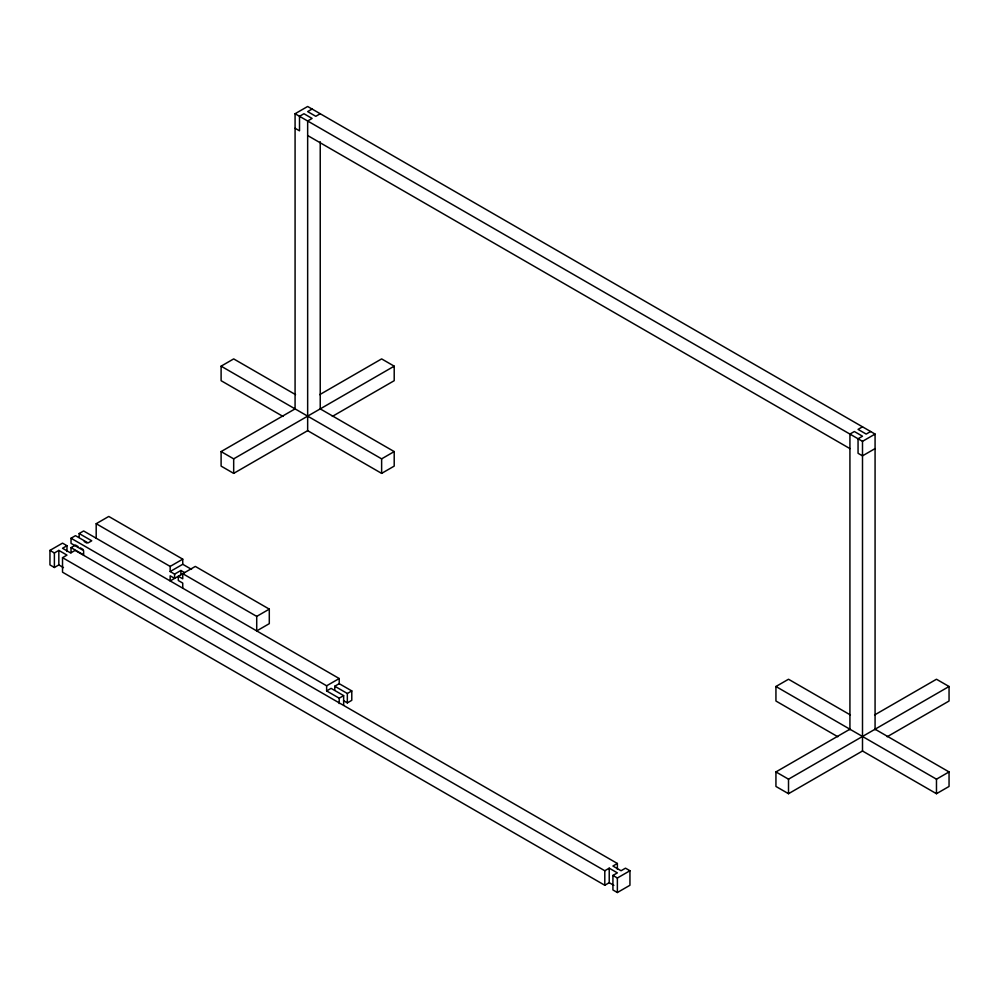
<?xml version="1.0" encoding="UTF-8"?>
<svg xmlns="http://www.w3.org/2000/svg" width="999" height="999" viewBox="0 0 999 999"><rect width="100%" height="100%" fill="white"/><g stroke="black" fill="none" stroke-linecap="round" stroke-linejoin="round"><path stroke-width="1.5" d="M295.08 409.415L295.08 113.736L307.655 106.481L875.074 434.078L875.074 729.757M312.088 109.041L307.655 111.601L315.796 116.309L320.229 113.736M282.967 416.408L221.104 380.694L221.104 366.171L233.679 358.903L295.554 394.63M63.474 567.607L58.829 564.922L54.383 567.482L49.95 564.922L49.95 550.399L62.525 543.144L66.97 545.704L66.97 551.51M71.029 552.747L71.029 547.627L83.616 554.882L83.616 550.611L71.029 543.356L71.029 538.236L75.474 535.664L88.049 542.932L91.746 540.796L79.171 533.528L79.171 537.375M79.171 533.528L83.616 530.968L339.21 678.533L339.21 683.666L351.785 690.921L351.785 700.324L347.34 702.884L343.569 700.699M96.191 523.713L108.766 516.446L182.742 559.153L182.742 564.285L170.167 571.54L170.167 566.421L96.191 523.713L96.191 538.236M320.229 408.878L394.205 451.585L394.205 466.108L381.63 473.376L307.655 430.656L233.679 473.376L221.104 466.108L221.104 451.585L295.08 408.878M319.755 394.63L381.63 358.903L394.205 366.171L394.205 380.694L332.342 416.408M49.95 550.399L54.383 552.971L58.829 550.399L66.97 555.107L62.525 557.667L62.525 572.19L604.795 885.264L609.228 882.691L613.873 885.376M66.97 545.704L62.525 548.264L70.667 552.971L75.1 550.399L617.37 863.473L617.37 869.28M71.029 547.627L75.474 545.067L77.984 546.515M221.104 451.585L233.679 458.853L394.205 366.171M170.167 566.421L182.742 559.153M170.167 571.54L174.6 574.113L180.894 570.479L184.59 572.614M221.104 366.171L381.63 458.853L394.205 451.585M256.718 616.395L269.293 609.128L269.293 623.651L256.718 630.918L256.718 616.395L182.742 573.676L182.742 578.808L178.309 576.248L178.309 580.519L182.742 583.079L182.742 588.199M71.029 538.236L326.636 685.801L339.21 678.533M326.636 685.801L326.636 690.921L331.069 688.361L343.644 695.616L343.644 705.019M334.765 690.247L334.765 686.226L339.21 683.666M326.636 690.921L339.21 698.189L343.644 695.616M334.765 686.226L347.34 693.481L351.785 690.921M862.499 426.81L858.054 429.383L866.195 434.078L870.629 431.518M295.08 113.736L862.499 441.333L875.074 434.078M875.074 448.601L862.499 455.856L858.054 453.296L858.054 438.773L862.499 436.213L854.357 431.518L849.924 434.078L849.924 729.732M837.811 736.75L775.936 701.023L775.936 686.5L788.511 679.245L850.386 714.959M62.525 557.667L604.795 870.741L609.228 868.168L617.37 872.876L612.924 875.436L612.924 889.959L617.37 892.519L629.944 885.264L629.944 870.741L625.499 868.168L621.066 870.741L612.924 866.033L617.37 863.473M875.074 729.208L949.05 771.927L949.05 786.45L936.475 793.706L862.499 750.998L788.511 793.706L775.936 786.45L775.936 771.927L849.924 729.208M874.6 714.959L936.475 679.245L949.05 686.5L949.05 701.023L887.174 736.75M612.924 875.436L617.37 877.996L629.944 870.741M775.936 771.927L788.511 779.183L949.05 686.5M775.936 686.5L936.475 779.183L949.05 771.927M295.08 128.259L299.513 130.832L299.513 116.309L303.958 113.736L312.088 118.444L307.655 121.004L307.655 430.656M307.655 135.527L849.924 448.601M269.293 609.128L195.317 566.421L170.167 580.943L170.167 575.811L174.6 578.384L174.6 574.113M182.742 564.285L191.546 569.368M84.203 541.558L86.713 543.019M80.507 547.964L83.017 549.425M936.475 779.183L936.475 793.706M862.499 441.333L862.499 750.998M788.511 779.183L788.511 793.706M617.37 877.996L617.37 892.519M609.228 868.168L609.228 882.691M604.795 870.741L604.795 885.264M381.63 458.853L381.63 473.376M347.34 693.481L347.34 702.884M339.21 698.189L339.21 703.558M320.229 141.746L320.229 409.403M233.679 458.853L233.679 473.376M180.894 570.479L180.894 574.75M58.829 550.399L58.829 564.922M54.383 552.971L54.383 567.482"/></g></svg>
